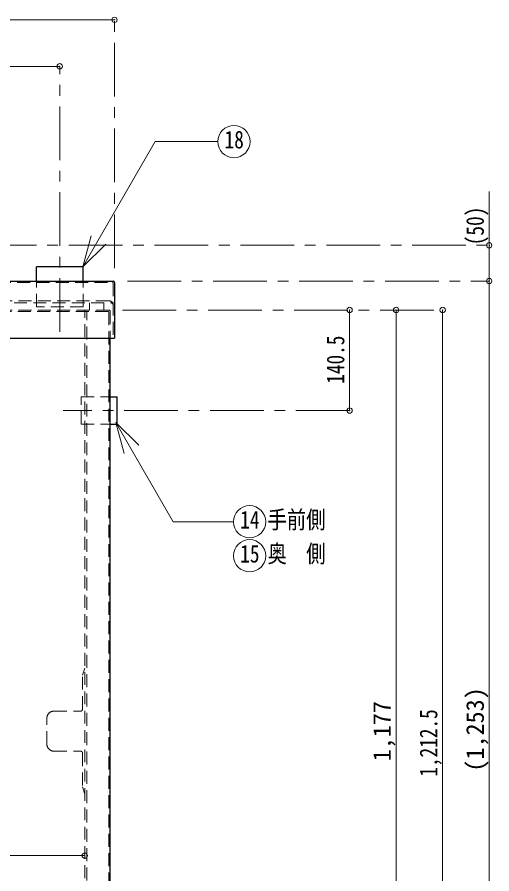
# Model space of a CAD drawing. Units: millimetres at full size, sheet at 1:15; details may follow other scales. Extents: x -3184 to 2891, y -2037 to 2178.
# Drawn here: x 239 to 902, y -1013 to 184 of the extents above; entities that cross this region are included whole.
import ezdxf
from ezdxf.enums import TextEntityAlignment as Align

# ---------------------------------------------------------------- set-up
doc = ezdxf.new("R2010")
doc.units = ezdxf.units.MM
doc.header["$LTSCALE"] = 15
doc.header["$PDMODE"] = 32
doc.header["$PDSIZE"] = 7.5
doc.linetypes.add('CHAIN1', pattern=[8, 5, -1, 1, -1])
doc.linetypes.add('DASHED1', pattern=[1.8, 1.2, -0.6])
doc.layers.add('0-0', color=7, linetype='Continuous', lineweight=18)
doc.styles.add('ＭＳ ゴシック', font='')
doc.styles.get('ＭＳ ゴシック').set_extended_font_data('MS Gothic')

msp = doc.modelspace()

# ---------------------------------------------------------------- linework, layer by layer
at = {"layer": '0-0', "color": 4, "lineweight": 9}
for p, q in [((-668.2, 180.37), (374.8, 180.37)), ((-146.7, 115.37), (298.3, 115.37)), ((898.3, -59.63), (898.3, -184.63)), ((898.3, -184.63), (898.3, -1437.63)), ((703.3, -225.13), (703.3, -365.63)), ((768.3, -225.13), (768.3, -1402.13)), ((833.3, -1437.63), (833.3, -225.13)), ((-626.7, -987.63), (333.3, -987.63))]:
    msp.add_line(p, q, dxfattribs=at)
at = {"layer": '0-0', "color": 4, "linetype": 'CHAIN1', "lineweight": 9}
for p, q in [((374.8, -166.63), (374.8, 180.37)), ((298.3, -255.63), (298.3, 115.37)), ((70.8, -134.63), (898.3, -134.63)), ((392.8, -184.63), (898.3, -184.63)), ((385.8, -225.13), (833.3, -225.13)), ((703.3, -365.63), (303.3, -365.63))]:
    msp.add_line(p, q, dxfattribs=at)
at = {"layer": '0-0'}
for p, q in [((330.64, -164.86), (431.69, 10.16)), ((519.22, 10.16), (431.69, 10.16)), ((330.64, -164.86), (342.29, -121.4)), ((330.64, -164.86), (362.46, -133.04)), ((376.82, -382.33), (408.64, -414.15)), ((376.82, -382.33), (388.46, -425.8)), ((376.82, -382.33), (456.9, -521.04)), ((541.11, -521.04), (456.9, -521.04))]:
    msp.add_line(p, q, dxfattribs=at)
at = {"layer": '0-0', "color": 5, "lineweight": 25}
for p, q in [((330.8, -164.63), (265.8, -164.63)), ((265.8, -184.63), (265.8, -164.63)), ((330.8, -184.63), (330.8, -164.63)), ((-165.8, -184.63), (372.8, -184.63)), ((374.8, -186.63), (374.8, -264.63)), ((-129.81, -264.63), (374.8, -264.63)), ((368.8, -1432.63), (368.8, -264.63)), ((368.8, -346.63), (378.3, -346.63)), ((378.3, -384.63), (378.3, -346.63)), ((368.8, -384.63), (378.3, -384.63))]:
    msp.add_line(p, q, dxfattribs=at)
at = {"layer": '0-0', "linetype": 'DASHED1'}
for p, q in [((-166.11, -186.63), (371.8, -186.63)), ((265.8, -220.63), (265.8, -184.63)), ((330.8, -220.63), (330.8, -184.63)), ((372.8, -187.63), (372.8, -264.63)), ((-170.6, -215.13), (369.8, -215.13)), ((366.8, -212.13), (-170.01, -212.13)), ((359.8, -225.13), (359.8, -215.13)), ((365.8, -227.13), (-174.06, -227.13)), ((366.8, -225.13), (-173.49, -225.13)), ((330.8, -220.63), (265.8, -220.63)), ((333.3, -1397.13), (333.3, -225.13)), ((336.3, -1400.13), (336.3, -227.13)), ((368.8, -227.13), (368.8, -264.63)), ((366.8, -228.13), (366.8, -1431.63)), ((328.3, -346.63), (368.8, -346.63)), ((328.3, -384.63), (328.3, -346.63)), ((328.3, -384.63), (368.8, -384.63))]:
    msp.add_line(p, q, dxfattribs=at)
at = {"layer": '0-0', "color": 4, "linetype": 'DASHED1', "lineweight": 9}
for p, q in [((339.8, -225.13), (339.8, -215.13)), ((333.3, -725.63), (330.3, -735.63)), ((330.3, -782.63), (330.3, -735.63)), ((290.3, -785.63), (327.3, -785.63)), ((280.3, -831.63), (280.3, -795.63)), ((290.3, -841.63), (327.3, -841.63)), ((330.3, -844.63), (330.3, -891.63)), ((333.3, -901.63), (330.3, -891.63))]:
    msp.add_line(p, q, dxfattribs=at)
at = {"layer": '0-0'}
for centre in [(541.72, 10.16), (563.61, -521.04), (563.61, -568.54)]:
    msp.add_circle(centre, 22.5, dxfattribs=at)
at = {"layer": '0-0', "linetype": 'DASHED1'}
for centre, radius in [((371.8, -187.63), 1), ((366.8, -218.13), 6), ((369.8, -218.13), 3), ((365.8, -228.13), 1), ((366.8, -227.13), 2)]:
    msp.add_arc(centre, radius, 0, 90, dxfattribs=at)
at = {"layer": '0-0', "color": 5, "lineweight": 25}
msp.add_arc((372.8, -186.63), 2, 0, 90, dxfattribs=at)
at = {"layer": '0-0', "color": 4, "linetype": 'DASHED1', "lineweight": 9}
for centre, radius, start, end in [((290.3, -795.63), 10, 90, 180), ((327.3, -782.63), 3, 270, 0), ((290.3, -831.63), 10, 180, 270), ((327.3, -844.63), 3, 0, 90)]:
    msp.add_arc(centre, radius, start, end, dxfattribs=at)
at = {"layer": '0-0', "color": 1}
for p in [(374.8, 180.37), (298.3, 115.37), (898.3, -134.63), (898.3, -184.63), (703.3, -225.13), (768.3, -225.13), (833.3, -225.13), (703.3, -365.63), (333.3, -987.63)]:
    msp.add_point(p, dxfattribs=at)

# ---------------------------------------------------------------- texts
at = {"layer": '0-0', "style": 'ＭＳ ゴシック', "width": 0.8}
for s, p in [('18', (528.6, -6.72)), ('手前側', (588.61, -537.91)), ('14', (550.48, -537.91)), ('奥\u3000側', (588.61, -585.41)), ('15', (550.48, -585.41))]:
    msp.add_text(s, height=24.74, dxfattribs=at).set_placement(p, align=Align.BOTTOM_LEFT)
for s, p in [('(50)', (898.3, -134.63)), ('140.5', (703.3, -328.19)), ('1,212.5', (833.3, -877.32))]:
    msp.add_text(s, height=24.74, rotation=90, dxfattribs=at).set_placement(p, align=Align.BOTTOM_LEFT)
at = {"layer": '0-0', "style": 'ＭＳ ゴシック'}
for s, p in [('(1,253)', (898.3, -870.19)), ('1,177', (768.3, -855.82))]:
    msp.add_text(s, height=24.74, rotation=90, dxfattribs=at).set_placement(p, align=Align.BOTTOM_LEFT)

doc.saveas('drawing.dxf')
